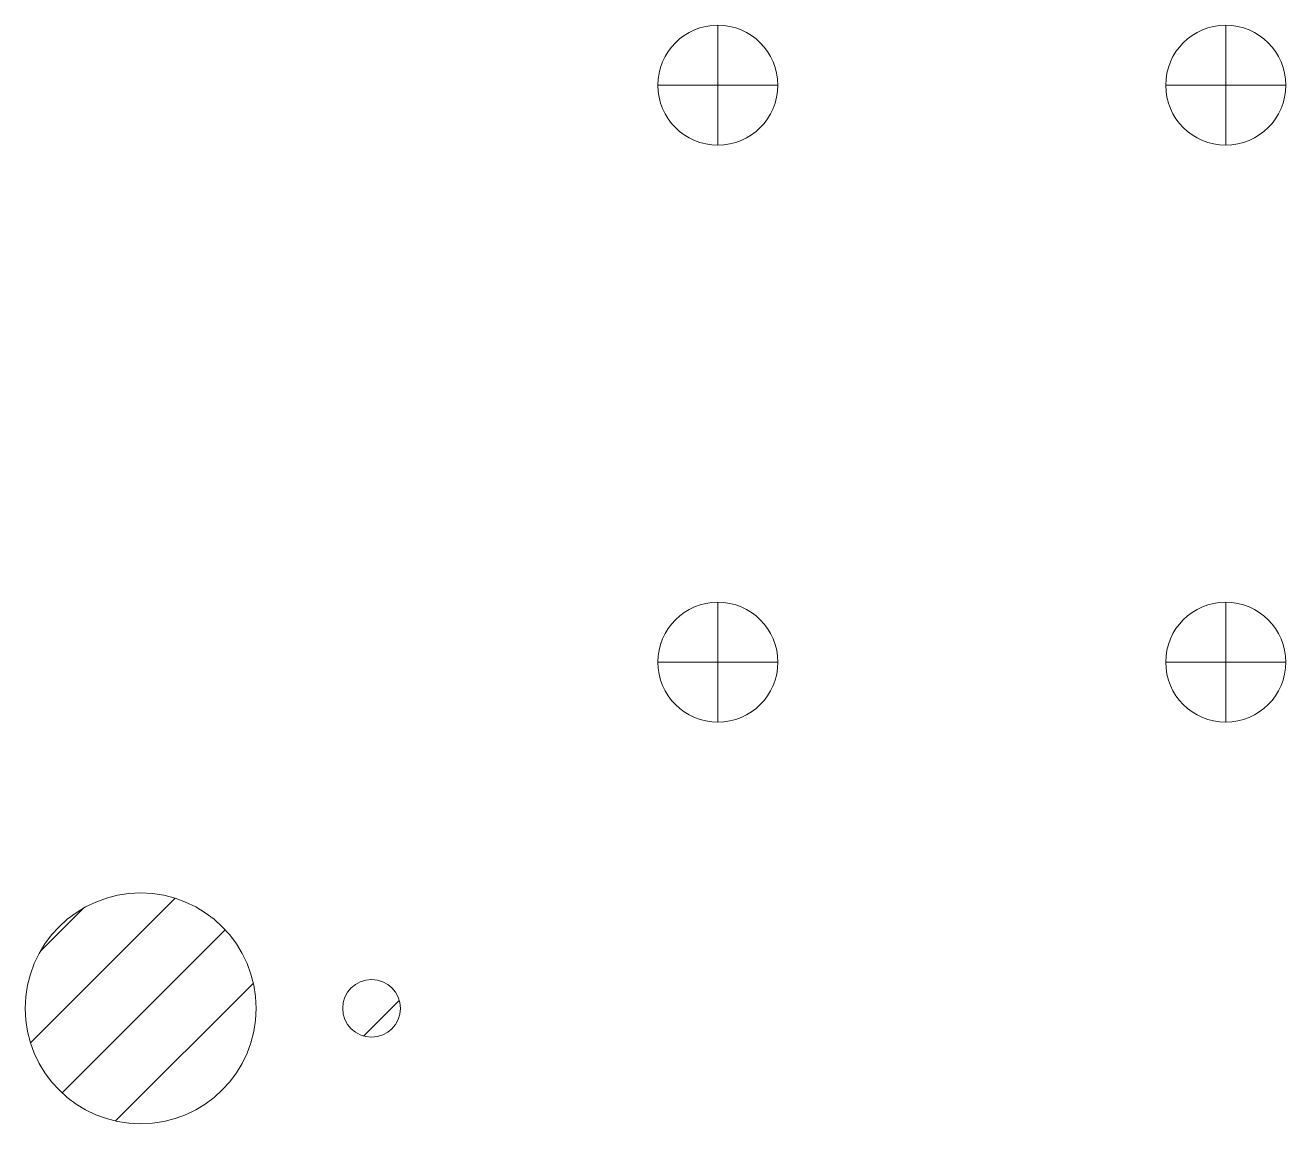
# Model space of a CAD drawing. Header units: inches. Extents: x -1.5 to 1.23, y -0.25 to 2.13.
import ezdxf

# ---------------------------------------------------------------- set-up
doc = ezdxf.new("R2010")
doc.units = ezdxf.units.IN
doc.header["$MEASUREMENT"] = 0
doc.layers.add('layer 1', color=6, linetype='Continuous', lineweight=5, true_color=0xff00ff)
pattern_1 = [(45, (0, 0), (-0.088388, 0.088388), [])]

msp = doc.modelspace()

# ---------------------------------------------------------------- hatches: boundary and pattern name
at = {"layer": 'layer 1'}
h = msp.add_hatch(dxfattribs=at)
h.set_pattern_fill('ANSI31', color=256, scale=0.25, style=0)
h.set_pattern_definition(pattern_1)
edge = h.paths.add_edge_path()
edge.add_arc((-1.25, 0), 0.25, 0, 360)
h = msp.add_hatch(dxfattribs=at)
h.set_pattern_fill('ANSI31', color=256, scale=0.25, style=0)
h.set_pattern_definition(pattern_1)
edge = h.paths.add_edge_path()
edge.add_arc((-0.75, 0), 0.0625, 0, 360)

# ---------------------------------------------------------------- linework, layer by layer
for p, q in [((-0.000038, 2.13), (-0.000038, 1.87)), ((1.099962, 2.13), (1.099962, 1.87)), ((-0.130038, 2), (0.129962, 2)), ((0.969962, 2), (1.229962, 2)), ((0, 0.88), (0, 0.62)), ((1.099962, 0.88), (1.099962, 0.62)), ((-0.13, 0.75), (0.13, 0.75)), ((0.969962, 0.75), (1.229962, 0.75))]:
    msp.add_line(p, q, dxfattribs=at)
for centre, radius in [((-0.000038, 2), 0.13), ((1.099962, 2), 0.13), ((0, 0.75), 0.13), ((1.099962, 0.75), 0.13), ((-1.25, 0), 0.25), ((-0.75, 0), 0.0625)]:
    msp.add_circle(centre, radius, dxfattribs=at)

doc.saveas('drawing.dxf')
